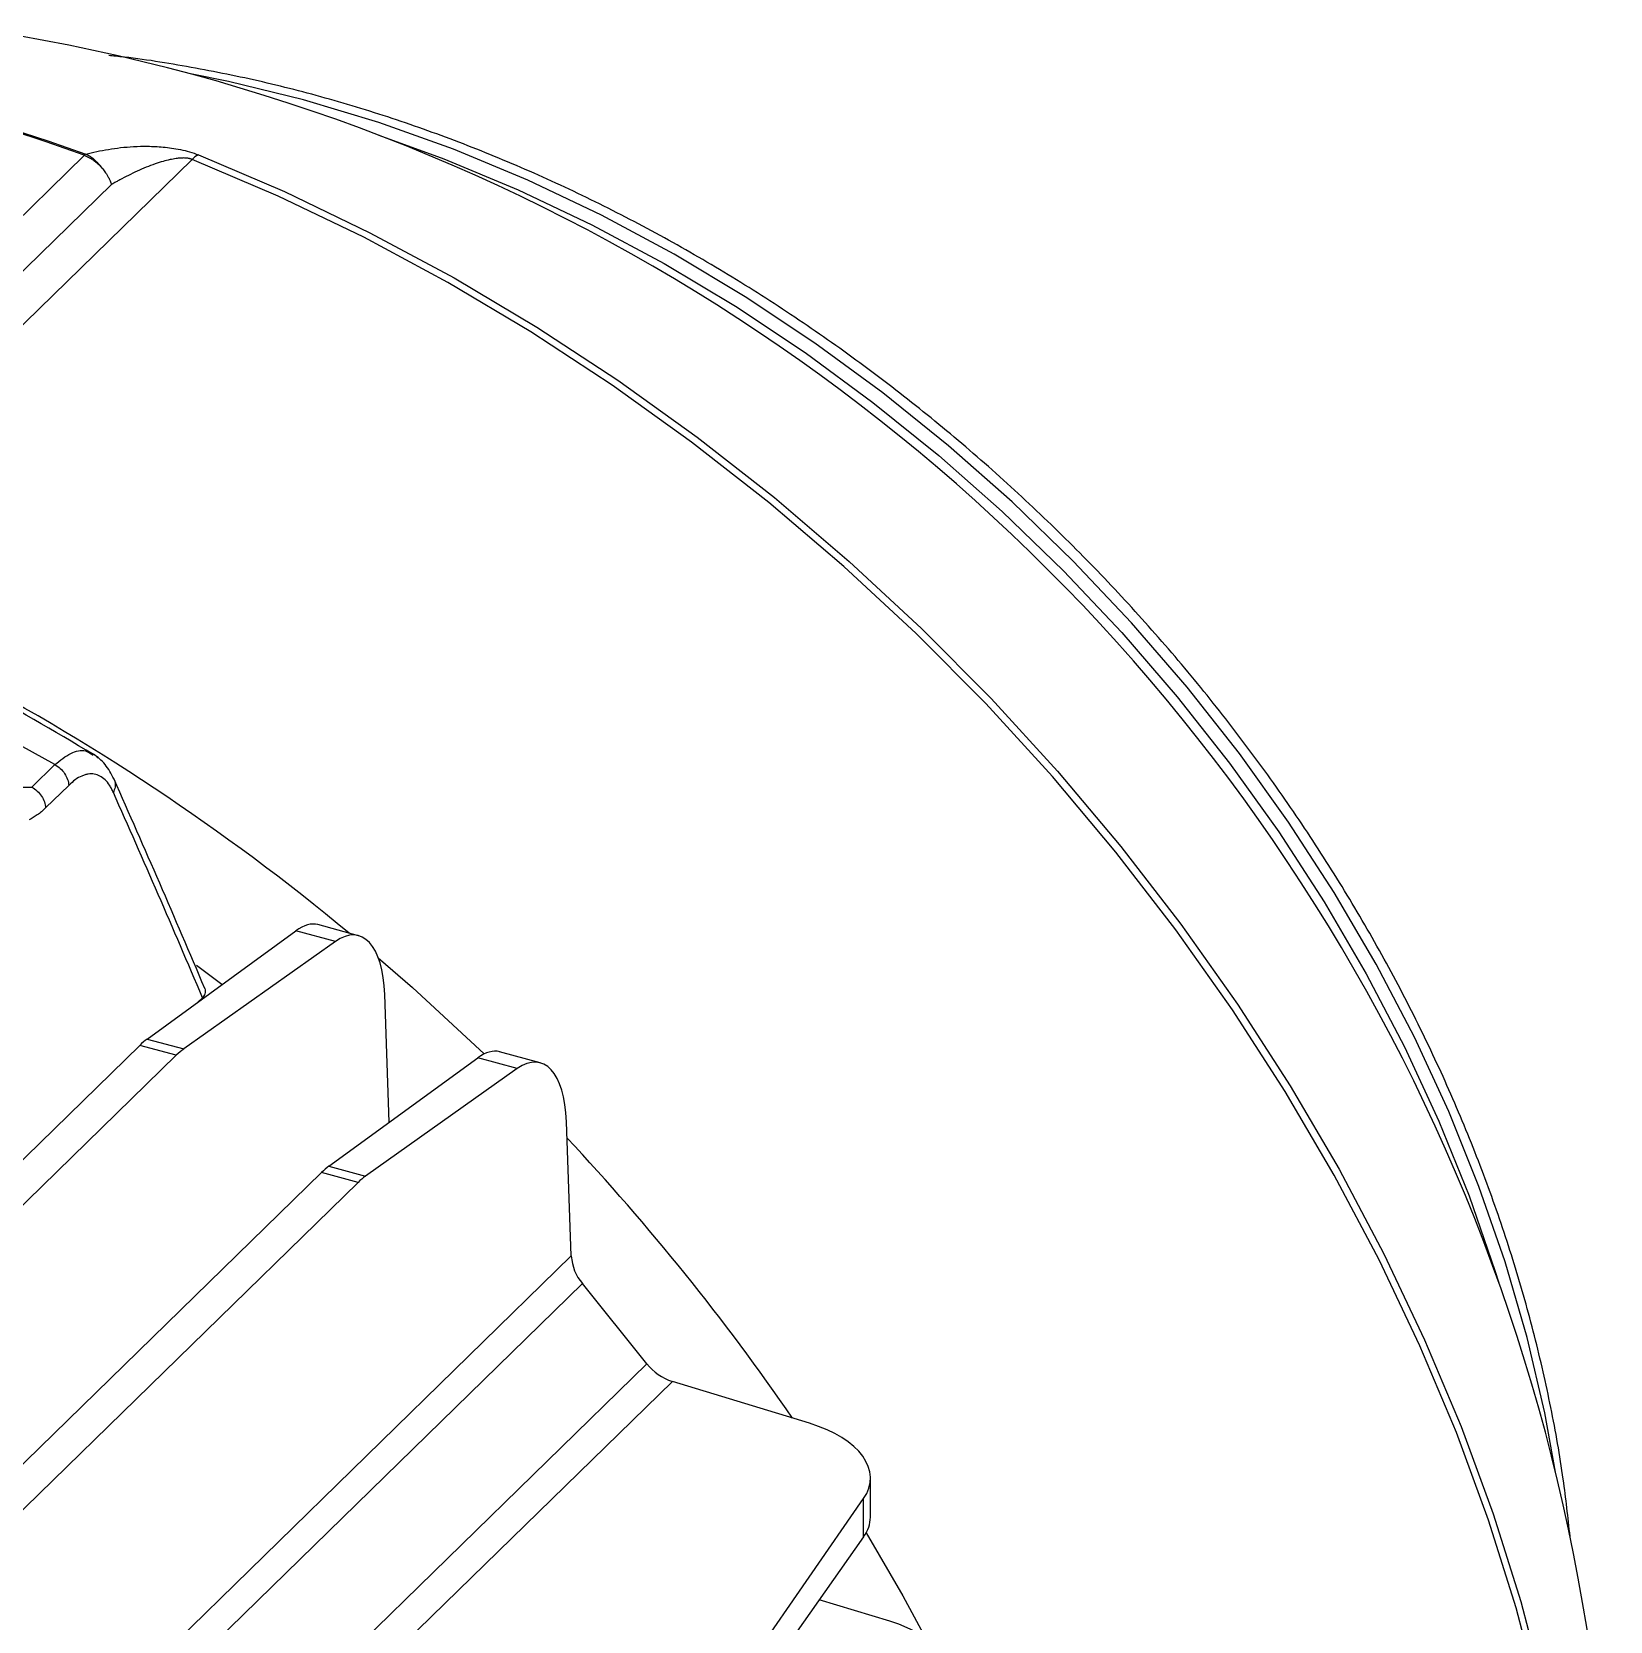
# Model space of a CAD drawing. Header units: millimetres. Extents: x 15 to 1184, y 5 to 836.
# Drawn here: x 890.1 to 945.4, y 269.1 to 324.8 of the extents above; entities that cross this region are included whole.
import ezdxf

# ---------------------------------------------------------------- set-up
doc = ezdxf.new("R2010")
doc.units = ezdxf.units.MM

msp = doc.modelspace()

# ---------------------------------------------------------------- linework, layer by layer
at = {"color": 7, "linetype": 'Continuous', "lineweight": 25}
for p, q in [((895.739, 320.356), (887.271, 312.091)), ((887.35, 315.985), (891.975, 320.499)), ((892.921, 319.48), (887.31, 314.004)), ((890.935, 299.147), (886.703, 301.473)), ((890.125, 298.357), (890.935, 299.147)), ((891.418, 298.419), (890.608, 297.629)), ((901.573, 293.152), (900.151, 293.538)), ((894.167, 289.529), (899.382, 293.322)), ((900.764, 292.946), (899.382, 293.322)), ((900.764, 292.946), (895.45, 289.181)), ((896.789, 291.436), (895.898, 292.112)), ((895.96, 290.833), (896.107, 290.977)), ((902.652, 286.615), (902.493, 291.086)), ((864.068, 260.183), (893.908, 289.309)), ((895.189, 288.961), (893.908, 289.309)), ((894.167, 289.529), (895.45, 289.181)), ((907.941, 288.698), (906.519, 289.084)), ((865.349, 259.835), (895.189, 288.961)), ((900.535, 285.075), (905.75, 288.868)), ((907.131, 288.492), (905.75, 288.868)), ((907.131, 288.492), (901.818, 284.726)), ((909.029, 281.928), (908.861, 286.632)), ((870.435, 255.729), (900.276, 284.855)), ((901.557, 284.506), (900.276, 284.855)), ((900.535, 285.075), (901.818, 284.726)), ((871.716, 255.381), (901.557, 284.506)), ((890.717, 264.055), (909.029, 281.928)), ((909.416, 280.958), (891.743, 263.708)), ((911.678, 278.151), (909.416, 280.958)), ((894.14, 261.033), (911.678, 278.151)), ((912.57, 277.533), (894.513, 259.908)), ((917.377, 276.064), (912.57, 277.533)), ((919.51, 272.771), (919.51, 274.136)), ((915.411, 267.858), (919.273, 273.425)), ((919.273, 272.086), (919.273, 273.425)), ((919.273, 272.086), (915.411, 266.614)), ((920.187, 269.128), (917.718, 269.883))]:
    msp.add_line(p, q, dxfattribs=at)
at = {"color": 7, "linetype": 'Continuous', "lineweight": 25, "flags": 128}
for points in [[(899.65, 322.445), (897.017, 323.085), (895.69, 323.35)], [(943.518, 274.347), (943.139, 276.425), (942.52, 279.075), (941.751, 281.725), (940.834, 284.368), (939.772, 286.992), (938.569, 289.59), (937.23, 292.152), (935.758, 294.67), (934.16, 297.133), (932.44, 299.534), (930.606, 301.864), (928.662, 304.116), (926.617, 306.28), (924.477, 308.35), (922.25, 310.318), (919.943, 312.177), (917.565, 313.921), (915.124, 315.544), (912.629, 317.04), (910.088, 318.403), (907.511, 319.629), (904.906, 320.714), (902.282, 321.654), (899.65, 322.445)], [(889.421, 321.418), (890.689, 321.001), (892.013, 320.537)], [(891.959, 320.506), (890.634, 320.97), (889.426, 321.368)], [(902.284, 321.202), (904.561, 320.377), (907.166, 319.293), (909.743, 318.066), (912.284, 316.703), (914.779, 315.207), (917.22, 313.584), (919.598, 311.84), (921.905, 309.981), (924.132, 308.013), (926.272, 305.943), (928.317, 303.779), (930.261, 301.527), (932.095, 299.197), (933.815, 296.796), (935.413, 294.333), (936.884, 291.815), (938.224, 289.253), (939.427, 286.655), (940.488, 284.031), (941.406, 281.388), (941.53, 280.992)], [(942.945, 266.511), (942.136, 269.593), (941.167, 272.671), (940.042, 275.736), (938.763, 278.78), (937.334, 281.793), (935.76, 284.765), (934.045, 287.69), (932.194, 290.557), (930.213, 293.358), (928.108, 296.084), (925.885, 298.729), (923.55, 301.283), (921.111, 303.74), (918.575, 306.091), (915.949, 308.33), (913.241, 310.451), (910.459, 312.447), (907.612, 314.312), (904.708, 316.04), (901.755, 317.626), (898.762, 319.067), (895.739, 320.356)], [(895.962, 320.514), (898.982, 319.226), (901.97, 317.788), (904.919, 316.203), (907.819, 314.477), (910.663, 312.615), (913.441, 310.622), (916.145, 308.504), (918.767, 306.268), (921.3, 303.919), (923.736, 301.466), (926.067, 298.915), (928.288, 296.274), (930.39, 293.551), (932.368, 290.754), (934.216, 287.891), (935.929, 284.971), (937.501, 282.002), (938.928, 278.993), (940.205, 275.954), (941.329, 272.892), (942.297, 269.818), (943.105, 266.741)], [(902.265, 292.381), (903.46, 291.338), (905.976, 289.006)], [(919.362, 272.227), (920.645, 270.013), (921.441, 268.547)]]:
    msp.add_lwpolyline(points, dxfattribs=at)
at = {"color": 7, "linetype": 'Continuous', "lineweight": 25}
for centre, radius, start, end in [((878.182, 258.419), 67.25, 344.99908, 80.92597), ((892.256, 320.053), 0.542, 116.6487, 123.2699), ((896.252, 319.867), 0.709, 114.0987, 136.3103), ((850.264, 231.851), 79.797, 50.29437, 62.52533), ((848.493, 229.377), 82.822, 34.46537, 43.18626), ((910.699, 282.033), 1.674, 183.6147, 219.9761), ((913.144, 279.313), 1.871, 218.4134, 252.1277)]:
    msp.add_arc(centre, radius, start, end, dxfattribs=at)
for centre, major_axis, ratio, start_param, end_param in [((891.825, 320.374), (0.287, -0.03), 0.549185, 1.078122, 1.144545), ((963.224, 343.636), (116.626, 31.106), 0.282142, 3.947398, 3.962136), ((899, 289.706), (1.169, 3.827), 0.381737, 0.011831, 0.468961), ((900.626, 289.264), (0.925, 3.893), 0.417667, 5.29575, 6.72692), ((893.785, 285.914), (1.169, 3.827), 0.381737, 0.468961, 0.608587), ((895.313, 285.498), (0.925, 3.893), 0.417667, 0.443735, 0.583361), ((905.368, 285.252), (1.169, 3.827), 0.381737, 0.011831, 0.468961), ((906.994, 284.81), (0.925, 3.893), 0.417667, 5.29575, 6.72692), ((900.153, 281.459), (1.169, 3.827), 0.381737, 0.468961, 0.608587), ((901.681, 281.044), (0.925, 3.893), 0.417667, 0.443735, 0.583361), ((915.51, 274.242), (3.999, -0.147), 0.528494, 5.956679, 7.387849), ((915.51, 272.666), (3.999, 0.141), 0.5006, 5.919573, 6.265497), ((918.32, 267.306), (3.999, -0.147), 0.528494, 5.956679, 7.387849)]:
    msp.add_ellipse(centre, major_axis=major_axis, ratio=ratio, start_param=start_param, end_param=end_param, dxfattribs=at)
for points, knots in [([(944.025, 272.097), (943.953, 272.765), (943.79, 274.263), (943.371, 276.613), (942.8, 279.133), (942.089, 281.654), (941.245, 284.167), (940.27, 286.666), (939.166, 289.141), (937.939, 291.585), (936.59, 293.99), (935.126, 296.349), (933.55, 298.655), (931.868, 300.9), (930.084, 303.077), (928.205, 305.18), (926.236, 307.201), (924.183, 309.135), (922.053, 310.976), (919.853, 312.717), (917.588, 314.354), (915.267, 315.88), (912.896, 317.292), (910.484, 318.585), (908.036, 319.754), (905.562, 320.796), (903.068, 321.708), (900.563, 322.485), (898.054, 323.13), (895.551, 323.621), (893.804, 323.906), (892.9, 323.985), (892.82, 323.992)], [0, 0, 0, 0, 0.0277738, 0.0623354, 0.09691, 0.1314942, 0.1660853, 0.2006811, 0.2352799, 0.2698802, 0.304481, 0.3390818, 0.3736823, 0.4082826, 0.4428828, 0.4774831, 0.512084, 0.5466858, 0.5812888, 0.6158935, 0.6505002, 0.6851092, 0.7197206, 0.7543344, 0.7889504, 0.8235681, 0.8581864, 0.8928037, 0.9274184, 0.962028, 0.9966297, 1, 1, 1, 1]), ([(891.975, 320.499), (891.999, 320.489), (892.045, 320.469), (892.113, 320.434), (892.179, 320.397), (892.243, 320.357), (892.304, 320.314), (892.362, 320.27), (892.417, 320.223), (892.47, 320.175), (892.52, 320.125), (892.566, 320.075), (892.596, 320.04), (892.61, 320.022)], [0, 0, 0, 0, 0.099976, 0.198126, 0.294454, 0.388966, 0.481665, 0.572555, 0.66164, 0.748924, 0.83441, 0.9181, 1, 1, 1, 1]), ([(892.013, 320.537), (892.266, 320.603), (892.53, 320.661), (893.087, 320.753), (893.379, 320.788), (893.851, 320.813), (894.014, 320.817), (894.357, 320.813), (894.539, 320.805), (894.825, 320.778), (894.923, 320.767), (895.125, 320.737), (895.23, 320.719), (895.44, 320.676), (895.548, 320.65), (895.761, 320.588), (895.864, 320.553), (895.962, 320.514)], [0, 0, 0, 0, 0.25, 0.25, 0.5, 0.5, 0.625, 0.625, 0.75, 0.75, 0.8125, 0.8125, 0.875, 0.875, 0.9375, 0.9375, 1, 1, 1, 1]), ([(892.61, 320.022), (892.596, 320.043), (892.568, 320.083), (892.523, 320.139), (892.478, 320.192), (892.432, 320.241), (892.385, 320.287), (892.32, 320.346), (892.233, 320.413), (892.124, 320.483), (892.05, 320.519), (892.013, 320.537)], [0, 0, 0, 0, 0.088622, 0.175124, 0.25951, 0.341789, 0.42197, 0.500067, 0.67117, 0.837761, 1, 1, 1, 1]), ([(895.739, 320.356), (895.727, 320.361), (895.705, 320.369), (895.668, 320.38), (895.631, 320.388), (895.556, 320.401), (895.449, 320.407), (895.313, 320.401), (895.151, 320.383), (894.953, 320.346), (894.707, 320.282), (894.429, 320.192), (894.014, 320.034), (893.606, 319.846), (893.264, 319.669), (893.069, 319.563), (892.974, 319.51), (892.921, 319.48)], [0, 0, 0, 0, 0.0090255, 0.0178438, 0.0265428, 0.0356971, 0.0712975, 0.1040316, 0.1427011, 0.2076085, 0.2855554, 0.3848373, 0.4998877, 0.7499252, 0.8749617, 0.9319553, 1, 1, 1, 1]), ([(892.61, 320.022), (892.627, 320.002), (892.662, 319.957), (892.714, 319.884), (892.768, 319.799), (892.822, 319.704), (892.875, 319.597), (892.906, 319.52), (892.921, 319.48)], [0, 0, 0, 0, 0.127966, 0.271649, 0.430886, 0.605495, 0.795276, 1, 1, 1, 1]), ([(892.288, 299.499), (890.896, 300.33), (889.172, 301.359), (887.393, 302.229), (887.051, 302.396)], [0, 0, 0, 0, 0.8076, 1, 1, 1, 1]), ([(890.935, 299.147), (891.122, 299.297), (891.496, 299.596), (891.962, 299.689), (892.189, 299.539), (892.277, 299.481)], [0, 0, 0, 0, 0.378316, 0.756976, 1, 1, 1, 1]), ([(890.935, 299.147), (891.002, 299.11), (891.066, 299.064), (891.124, 299.011), (891.182, 298.958), (891.233, 298.897), (891.276, 298.832), (891.319, 298.767), (891.354, 298.698), (891.378, 298.628), (891.402, 298.558), (891.415, 298.488), (891.418, 298.419)], [0, 0, 0, 0, 0.25, 0.25, 0.25, 0.5, 0.5, 0.5, 0.75, 0.75, 0.75, 1, 1, 1, 1]), ([(893.006, 298.637), (892.909, 298.822), (892.714, 299.195), (892.429, 299.409), (892.286, 299.517)], [0, 0, 0, 0, 0.496192, 1, 1, 1, 1]), ([(892.396, 299.419), (892.408, 299.415), (892.429, 299.409), (892.443, 299.383), (892.448, 299.372)], [0, 0, 0, 0, 0.586108, 1, 1, 1, 1]), ([(892.983, 298.174), (892.963, 298.221), (892.941, 298.265), (892.919, 298.306), (892.907, 298.327), (892.896, 298.347), (892.884, 298.367), (892.872, 298.387), (892.86, 298.406), (892.848, 298.424), (892.799, 298.498), (892.747, 298.561), (892.691, 298.615), (892.635, 298.669), (892.575, 298.713), (892.512, 298.746), (892.496, 298.754), (892.48, 298.762), (892.464, 298.769), (892.448, 298.776), (892.431, 298.782), (892.415, 298.788), (892.382, 298.799), (892.348, 298.807), (892.314, 298.813), (892.246, 298.824), (892.176, 298.825), (892.103, 298.814), (892.067, 298.808), (892.03, 298.8), (891.992, 298.789), (891.974, 298.783), (891.955, 298.777), (891.936, 298.77), (891.917, 298.763), (891.898, 298.755), (891.879, 298.747), (891.803, 298.714), (891.727, 298.67), (891.65, 298.615), (891.573, 298.561), (891.496, 298.496), (891.418, 298.419)], [0, 0, 0, 0, 0.000494408, 0.000494408, 0.000494408, 0.000741612, 0.000741612, 0.000741612, 0.000988816, 0.000988816, 0.000988816, 0.001977633, 0.001977633, 0.001977633, 0.002966449, 0.002966449, 0.002966449, 0.003213653, 0.003213653, 0.003213653, 0.003460858, 0.003460858, 0.003460858, 0.003955266, 0.003955266, 0.003955266, 0.004944082, 0.004944082, 0.004944082, 0.00543849, 0.00543849, 0.00543849, 0.005685695, 0.005685695, 0.005685695, 0.005932899, 0.005932899, 0.005932899, 0.006921715, 0.006921715, 0.006921715, 0.007910532, 0.007910532, 0.007910532, 0.007910532]), ([(892.994, 298.631), (893.01, 298.603), (893.056, 298.523), (893.053, 298.359), (893.007, 298.236), (892.983, 298.174)], [0, 0, 0, 0, 0.212085, 0.606041, 1, 1, 1, 1]), ([(896.186, 291.305), (895.661, 292.538), (894.612, 295.004), (893.541, 297.426), (893.006, 298.637)], [0, 0, 0, 0, 0.499982, 1, 1, 1, 1]), ([(890.125, 298.357), (890.259, 298.284), (890.381, 298.172), (890.553, 297.912), (890.603, 297.766), (890.608, 297.629)], [0, 0, 0, 0, 0.5, 0.5, 1, 1, 1, 1]), ([(890.608, 297.629), (890.511, 297.535), (890.415, 297.454), (890.319, 297.385), (890.223, 297.316), (890.128, 297.259), (890.033, 297.214)], [0, 0, 0, 0, 0.001232922, 0.001232922, 0.001232922, 0.002465845, 0.002465845, 0.002465845, 0.002465845]), ([(896.164, 291.35), (896.171, 291.334), (896.194, 291.285), (896.203, 291.206), (896.194, 291.087), (896.142, 291.021), (896.107, 290.977)], [0, 0, 0, 0, 0.110494, 0.332726, 0.55514, 1, 1, 1, 1])]:
    msp.add_open_spline(points, degree=3, knots=knots, dxfattribs=at)
msp.add_open_spline([(896.107, 290.977), (895.081, 293.406), (894.037, 295.801), (892.983, 298.174)], degree=3, dxfattribs=at)

doc.saveas('drawing.dxf')
